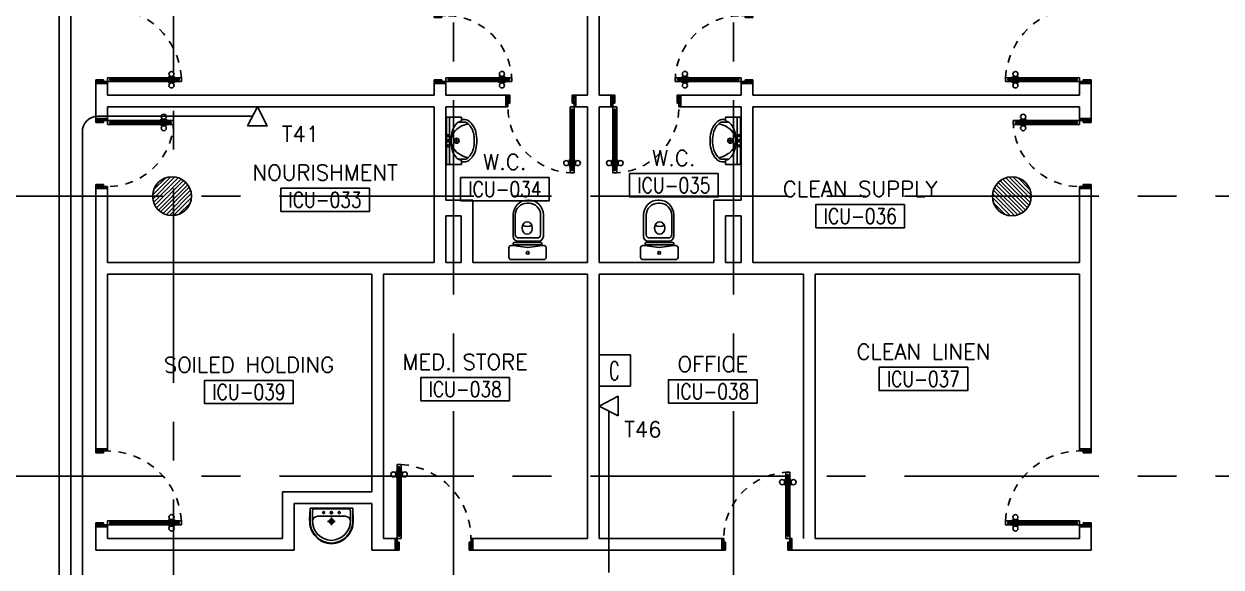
# Model space of a CAD drawing. Extents: x 0 to 92.2, y -1.4 to 78.1.
# Drawn here: x 61.41 to 76.8, y 15.1 to 22.09 of the extents above; entities that cross this region are included whole.
import ezdxf
from ezdxf.enums import TextEntityAlignment as Align

# ---------------------------------------------------------------- set-up
doc = ezdxf.new("R2010")
doc.units = 0
doc.header["$MEASUREMENT"] = 0
for name, pattern in [('CENTERX2', [4, 2.5, -0.5, 0.5, -0.5]), ('DASHED', [0.75, 0.5, -0.25]), ('HIDDEN', [0.375, 0.25, -0.125])]:
    doc.linetypes.add(name, pattern=pattern)
for name, color, linetype in [('AXES', 11, 'CENTERX2'), ('DOOR', 11, 'CONTINUOUS'), ('E-CO', 6, 'CONTINUOUS'), ('E-TEL', 4, 'CONTINUOUS'), ('E-TEXT', 2, 'CONTINUOUS'), ('E-WIRE', 4, 'CONTINUOUS'), ('FIX', 11, 'CONTINUOUS'), ('HAT', 11, 'CONTINUOUS'), ('RM-BOX', 11, 'CONTINUOUS'), ('RM-NAME', 11, 'CONTINUOUS'), ('RM-NO', 11, 'CONTINUOUS'), ('SUNI-FUR', 11, 'CONTINUOUS'), ('WALL', 11, 'CONTINUOUS')]:
    doc.layers.add(name, color=color, linetype=linetype)
doc.styles.add('ROMANS', font='ROMANS.shx', dxfattribs={"width": 0.6})
doc.styles.get("Standard").update_dxf_attribs({"font": 'TXT.shx'})

# ---------------------------------------------------------------- blocks, each defined once
blk = doc.blocks.new('DOOR90')
at = {"layer": 'DOOR', "color": 0, "linetype": 'BYBLOCK'}
for p, q in [((-150, 0), (-150, -25)), ((-150, 0), (0, 0)), ((0, -50), (0, 0)), ((-1000, -25), (-1000, -75)), ((-1000, -75), (-1000, -25)), ((-950, -25), (-1000, -25)), ((-950, -75), (-1000, -75)), ((-970, -42), (-970, -58)), ((-950, -42), (-970, -42)), ((-950, -58), (-970, -58)), ((-950, -25), (-950, -42)), ((-950, -58), (-950, -75)), ((-918, -25), (-918, -18)), ((-828, -18), (-918, -18)), ((-918, -75), (-918, -82)), ((-828, -82), (-918, -82)), ((-905, -18), (-905, -9)), ((-905, -9), (-840, -9)), ((-905, -18), (-840, -18)), ((-905, -82), (-905, -91)), ((-905, -82), (-840, -82)), ((-905, -91), (-840, -91)), ((-840, -18), (-840, -9)), ((-840, -82), (-840, -91)), ((-828, -25), (-828, -18)), ((-828, -75), (-828, -82)), ((-200, -42), (-200, -25)), ((-200, -25), (-150, -25)), ((-180, -42), (-200, -42)), ((-200, -75), (-200, -58)), ((-200, -58), (-180, -58)), ((-150, -75), (-200, -75)), ((-180, -58), (-180, -42)), ((-150, -75), (-150, -25)), ((-150, -25), (-100, -25)), ((-100, -25), (-100, -50)), ((-100, -50), (0, -50)), ((-150, -900), (-150, -875)), ((-150, -875), (-100, -875)), ((0, -900), (-150, -900)), ((-150, -900), (0, -900)), ((-100, -850), (0, -850)), ((-100, -875), (-100, -850)), ((0, -850), (0, -900))]:
    blk.add_line(p, q, dxfattribs=at)
at = {"layer": 'DOOR', "color": 9, "linetype": 'BYBLOCK'}
for p, q in [((0, -50), (-114, 0)), ((0, -50), (-40, 0)), ((0, -50), (-100, -37)), ((0, -850), (-114, -900)), ((0, -850), (-100, -863)), ((0, -850), (-40, -900))]:
    blk.add_line(p, q, dxfattribs=at)
at = {"layer": 'DOOR', "linetype": 'BYBLOCK'}
for p, q in [((-200, -25), (-950, -25)), ((-200, -42), (-950, -42)), ((-200, -58), (-950, -58)), ((-950, -75), (-200, -75))]:
    blk.add_line(p, q, dxfattribs=at)
at = {"layer": 'DOOR', "color": 0, "linetype": 'BYBLOCK'}
for centre in [(-873, 24), (-873, -124)]:
    blk.add_circle(centre, 32.4, dxfattribs=at)
at = {"layer": 'DOOR', "color": 9, "linetype": 'BYBLOCK'}
for centre, radius, start, end in [((0, -50), 154, 161.1053, 166.2858), ((0, -50), 134, 158.1598, 169.28), ((0, -50), 94.4, 148.0182, 180), ((0, -50), 74.4, 137.7764, 180), ((0, -50), 114, 154.0838, 167.3774), ((0, -50), 54.4, 113.2074, 180), ((0, -50), 34.4, 90, 180), ((0, -50), 14.4, 90, 180), ((0, -850), 154, 193.7142, 198.8947), ((0, -850), 134, 190.72, 201.8402), ((0, -850), 94.4, 180, 211.9818), ((0, -850), 74.4, 180, 222.2236), ((0, -850), 54.4, 180, 246.7926), ((0, -850), 34.4, 180, 270), ((0, -850), 14.4, 180, 270)]:
    blk.add_arc(centre, radius, start, end, dxfattribs=at)
at = {"layer": 'DOOR', "linetype": 'HIDDEN', "ltscale": 0.5}
blk.add_arc((-150, -25), 850, 180, 270, dxfattribs=at)
blk = doc.blocks.new('3')
at = {"layer": 'FIX', "linetype": 'CONTINUOUS'}
for p, q in [((-0.304, -0.192), (-0.304, 0)), ((-0.304, 0), (0.304, 0)), ((0.304, 0), (0.304, -0.192)), ((-0.304, -0.039), (0.304, -0.039)), ((-0.239, -0.15), (-0.254, -0.192)), ((-0.239, -0.15), (-0.239, -0.228)), ((-0.032, -0.13), (0.032, -0.13)), ((-0.016, -0.021), (0.015, -0.021)), ((0, -0.005), (0, -0.037)), ((0, -0.098), (0, -0.162)), ((0.254, -0.192), (0.239, -0.15)), ((0.239, -0.228), (0.239, -0.15)), ((-0.254, -0.192), (-0.304, -0.192)), ((-0.271, -0.192), (-0.271, -0.228)), ((0.304, -0.192), (0.254, -0.192)), ((0.271, -0.228), (0.271, -0.192))]:
    blk.add_line(p, q, dxfattribs=at)
for centre, radius in [((-0.065, -0.021), 0.0124), ((0, -0.13), 0.0325), ((0, -0.021), 0.0155), ((0.065, -0.021), 0.0124)]:
    blk.add_circle(centre, radius, dxfattribs=at)
for centre, radius, start, end in [((-0.085, -0.267), 0.193, 117.0377, 142.6695), ((0.104, -0.343), 0.328, 144.0392, 163.2739), ((-0.034, -0.367), 0.306, 101.9363, 117.0377), ((0.04, -0.297), 0.25, 119.7236, 144.0392), ((0, -0.527), 0.469, 90, 101.9363), ((-0.003, -0.228), 0.168, 88.8322, 118.5559), ((0.008, -0.528), 0.47, 79.0105, 90.9468), ((0.012, -0.189), 0.13, 60.5546, 95.1464), ((-0.054, -0.312), 0.27, 36.9422, 61.2578), ((0.028, -0.365), 0.307, 61.8122, 76.9135), ((-0.104, -0.343), 0.328, 16.7261, 35.9608), ((0.085, -0.267), 0.193, 37.3305, 62.9623), ((-0.171, -0.228), 0.101, 180, 214.673), ((-0.089, -0.171), 0.2, 214.673, 239.0867), ((-0.171, -0.228), 0.068, 180, 214.673), ((-0.089, -0.171), 0.167, 214.673, 239.0867), ((0.204, -0.373), 0.433, 163.2739, 167.2641), ((0.083, -0.16), 0.18, 300.9133, 325.327), ((0.083, -0.16), 0.212, 300.9133, 325.327), ((-0.204, -0.373), 0.433, 12.625, 16.7261), ((0.187, -0.234), 0.0525, 326.7916, 6.9107), ((0.191, -0.235), 0.0807, 325.327, 5.4461), ((-0.035, -0.081), 0.305, 239.0867, 256.0699), ((-0.035, -0.081), 0.272, 239.0867, 256.0699), ((0, 0.062), 0.452, 256.0699, 270), ((0, 0.062), 0.419, 256.0699, 270), ((0, 0.062), 0.419, 270, 283.9301), ((0, 0.062), 0.452, 270, 283.9301), ((0.035, -0.081), 0.272, 283.9301, 300.9133), ((0.035, -0.081), 0.305, 283.9301, 300.9133)]:
    blk.add_arc(centre, radius, start, end, dxfattribs=at)
blk = doc.blocks.new('2')
at = {"layer": 'FIX', "linetype": 'CONTINUOUS'}
for p, q in [((0.014, 0.724), (-0.005, 0.724)), ((0.014, 0.765), (0.004, 0.765)), ((-0.185, 0.576), (-0.185, 0.3)), ((-0.159, 0.57), (-0.159, 0.32)), ((-0.005, 0.487), (-0.029, 0.481)), ((0.019, 0.481), (-0.005, 0.487)), ((0.168, 0.32), (0.168, 0.57)), ((0.203, 0.3), (0.203, 0.576)), ((-0.065, 0.438), (-0.07, 0.406)), ((-0.07, 0.406), (-0.065, 0.375)), ((-0.029, 0.331), (-0.005, 0.326)), ((-0.005, 0.326), (0.019, 0.331)), ((0.06, 0.406), (0.055, 0.438)), ((0.057, 0.377), (0.06, 0.406)), ((-0.211, 0.18), (-0.17, 0.18)), ((-0.186, 0.199), (-0.186, 0.208)), ((-0.176, 0.218), (0.172, 0.218)), ((0.172, 0.189), (-0.176, 0.189)), ((-0.122, 0.237), (0.009, 0.237)), ((-0.113, 0.279), (0.008, 0.279)), ((0.001, 0.279), (0.123, 0.279)), ((0.008, 0.279), (0.001, 0.279)), ((0.009, 0.237), (0.14, 0.237)), ((0.174, 0.18), (0.211, 0.18)), ((0.174, 0.18), (0.174, 0.18)), ((0.182, 0.208), (0.182, 0.199)), ((-0.241, 0.03), (-0.241, 0.15)), ((0.211, 0), (-0.211, 0)), ((0.241, 0.15), (0.241, 0.03))]:
    blk.add_line(p, q, dxfattribs=at)
blk.add_circle((0.002, 0.087), 0.0184, dxfattribs=at)
for centre, radius, start, end in [((0.004, 0.576), 0.189, 90, 180), ((-0.005, 0.57), 0.154, 90, 180), ((0.014, 0.576), 0.189, 0, 90), ((0.014, 0.57), 0.154, 0, 90), ((0.013, 0.412), 0.082, 141.0758, 161.504), ((0.002, 0.421), 0.0682, 117.1532, 141.0758), ((-0.012, 0.421), 0.0682, 38.9242, 62.8468), ((-0.023, 0.412), 0.082, 18.496, 38.9242), ((-0.116, 0.322), 0.0432, 183.5129, 273.5129), ((0.013, 0.401), 0.082, 198.496, 218.9242), ((-0.007, 0.537), 0.112, 239.4234, 302.9162), ((0.002, 0.392), 0.0682, 218.9242, 242.8468), ((-0.012, 0.392), 0.0682, 297.1532, 321.0758), ((-0.029, 0.406), 0.0901, 321.0758, 341.504), ((0.125, 0.322), 0.0432, 266.4871, 356.4871), ((-0.211, 0.15), 0.03, 90, 180), ((-0.176, 0.208), 0.01, 90, 180), ((-0.176, 0.199), 0.01, 180, 270), ((-0.122, 0.3), 0.063, 180, 270), ((-0.201, -0.252), 0.433, 79.7535, 85.8109), ((0.075, 1.126), 0.973, 258.1938, 265.7347), ((-0.07, 1.126), 0.973, 274.2653, 281.8062), ((0.206, -0.252), 0.433, 94.1891, 100.2465), ((0.14, 0.3), 0.063, 270, 0), ((0.172, 0.208), 0.01, 0, 90), ((0.172, 0.199), 0.01, 270, 0), ((0.211, 0.15), 0.03, 0, 90), ((-0.211, 0.03), 0.03, 180, 270), ((0.211, 0.03), 0.03, 270, 0)]:
    blk.add_arc(centre, radius, start, end, dxfattribs=at)
blk = doc.blocks.new('DOOR-10')
at = {"layer": 'DOOR', "color": 0, "linetype": 'BYBLOCK'}
for p, q in [((-26, 1100), (-76, 1100)), ((-76, 1100), (-26, 1100)), ((-76, 1050), (-76, 1100)), ((-26, 1050), (-26, 1100)), ((-83, 1005), (-92, 1005)), ((-92, 1005), (-92, 940)), ((-83, 940), (-92, 940)), ((-76, 1018), (-83, 1018)), ((-83, 928), (-83, 1018)), ((-83, 1005), (-83, 940)), ((-76, 928), (-83, 928)), ((-59, 1050), (-76, 1050)), ((-43, 1070), (-59, 1070)), ((-59, 1050), (-59, 1070)), ((-43, 1050), (-43, 1070)), ((-26, 1050), (-43, 1050)), ((-26, 1018), (-18, 1018)), ((-26, 928), (-18, 928)), ((-18, 928), (-18, 1018)), ((-18, 1005), (-9, 1005)), ((-18, 1005), (-18, 940)), ((-18, 940), (-9, 940)), ((-9, 1005), (-9, 940)), ((-76, 200), (-59, 200)), ((-76, 150), (-76, 200)), ((-59, 200), (-59, 180)), ((-59, 180), (-43, 180)), ((-43, 200), (-26, 200)), ((-43, 180), (-43, 200)), ((-26, 200), (-26, 150)), ((-1001, 0), (-1001, 150)), ((-1001, 150), (-976, 150)), ((-1001, 150), (-1001, 0)), ((-951, 0), (-1001, 0)), ((-976, 150), (-976, 100)), ((-976, 100), (-951, 100)), ((-951, 100), (-951, 0)), ((-76, 150), (-26, 150)), ((-51, 100), (-51, 0)), ((-26, 100), (-51, 100)), ((-51, 0), (-1, 0)), ((-1, 150), (-26, 150)), ((-26, 150), (-26, 100))]:
    blk.add_line(p, q, dxfattribs=at)
at = {"layer": 'DOOR', "linetype": 'BYBLOCK'}
for p, q in [((-76, 1050), (-76, 200)), ((-59, 200), (-59, 1050)), ((-43, 200), (-43, 1050)), ((-26, 200), (-26, 1050))]:
    blk.add_line(p, q, dxfattribs=at)
at = {"layer": 'DOOR', "color": 9, "linetype": 'BYBLOCK'}
for p, q in [((-951, 0), (-1001, 114)), ((-951, 0), (-1001, 40)), ((-951, 0), (-964, 100)), ((-51, 0), (-1, 114)), ((-51, 0), (-37, 100)), ((-51, 0), (-1, 40)), ((-1, 0), (-1, 150))]:
    blk.add_line(p, q, dxfattribs=at)
at = {"layer": 'DOOR', "color": 0, "linetype": 'BYBLOCK'}
for centre in [(-124, 973), (23, 973)]:
    blk.add_circle(centre, 32.4, dxfattribs=at)
at = {"layer": 'DOOR', "linetype": 'HIDDEN', "ltscale": 0.5}
blk.add_arc((-23, 149), 952, 93.1482, 179.9482, dxfattribs=at)
at = {"layer": 'DOOR', "color": 9, "linetype": 'BYBLOCK'}
for centre, radius, start, end in [((-951, 0), 154, 103.7142, 108.8947), ((-951, 0), 134, 100.72, 111.8402), ((-951, 0), 94.4, 90, 121.9818), ((-951, 0), 74.4, 90, 132.2236), ((-951, 0), 54.4, 90, 156.7926), ((-951, 0), 34.4, 90, 180), ((-951, 0), 14.4, 90, 180), ((-51, 0), 94.4, 58.0182, 90), ((-51, 0), 74.4, 47.7764, 90), ((-51, 0), 54.4, 23.2074, 90), ((-51, 0), 34.4, 0, 90), ((-51, 0), 14.4, 0, 90), ((-51, 0), 134, 68.1598, 79.28), ((-51, 0), 114, 64.0838, 77.3774), ((-51, 0), 154, 71.1053, 76.2858)]:
    blk.add_arc(centre, radius, start, end, dxfattribs=at)
blk = doc.blocks.new('RM1')
at = {"layer": 'RM-BOX'}
blk.add_lwpolyline([(570, -200), (-570, -200), (-570, -500), (570, -500)], close=True, dxfattribs=at)
at = {"layer": 'RM-NAME', "style": 'ROMANS'}
blk.add_attdef('ROOMNAME1', text='', height=200, dxfattribs=at).set_placement((0, 324), align=Align.MIDDLE)
blk = doc.blocks.new('LAV1')
at = {"layer": 'FIX', "linetype": 'BYBLOCK', "ltscale": 0.3}
for p, q in [((-280, 210), (-275, 50)), ((-245, 210), (-245, 85)), ((245, 210), (245, 85)), ((280, 210), (275, 50)), ((0, 60), (-220, 60)), ((0, 60), (220, 60))]:
    blk.add_line(p, q, dxfattribs=at)
at = {"layer": 'FIX', "linetype": 'CONTINUOUS'}
for p, q in [((-275, 210), (-275, 50)), ((0, 155), (-181, 155)), ((0, 155), (181, 155)), ((275, 210), (275, 50)), ((0, 50), (-275, 50)), ((0, 50), (-252, 50)), ((0, 50), (252, 50)), ((0, 50), (275, 50))]:
    blk.add_line(p, q, dxfattribs=at)
at = {"layer": 'FIX', "linetype": 'DASHED', "ltscale": 0.05}
for p, q in [((50, 220), (-50, 220)), ((0, 170), (0, 270)), ((0, 170), (0, 270))]:
    blk.add_line(p, q, dxfattribs=at)
at = {"layer": 'FIX'}
for p, q in [((16, 107), (-15, 107)), ((0, 92), (0, 123))]:
    blk.add_line(p, q, dxfattribs=at)
for centre, radius in [((0, 220), 29.5), ((0, 220), 22.5), ((0, 107), 15.5)]:
    blk.add_circle(centre, radius, dxfattribs=at)
at = {"layer": 'FIX', "linetype": 'HIDDEN', "ltscale": 0.05}
for centre in [(-100, 107), (100, 107)]:
    blk.add_circle(centre, 12.4, dxfattribs=at)
at = {"layer": 'FIX', "linetype": 'BYBLOCK', "ltscale": 0.3}
for centre, radius, start, end in [((7, 220), 287, 91.3776, 182.0064), ((-7, 220), 287, 357.9936, 88.6224), ((-220, 85), 24.9, 179.7021, 269.9486), ((220, 85), 24.9, 270.0514, 0.2979)]:
    blk.add_arc(centre, radius, start, end, dxfattribs=at)
at = {"layer": 'FIX', "linetype": 'CONTINUOUS'}
for centre, radius, start, end in [((8, 217), 283, 91.6988, 181.351), ((8, 212), 253, 91.7328, 180.4884), ((-8, 217), 283, 358.649, 88.3012), ((-8, 212), 253, 359.5116, 88.2672), ((-179, 222), 66.9, 190.2006, 268.0786), ((179, 222), 66.9, 271.9214, 349.7994)]:
    blk.add_arc(centre, radius, start, end, dxfattribs=at)

msp = doc.modelspace()

# ---------------------------------------------------------------- hatches: boundary and pattern name
at = {"layer": 'HAT'}
h = msp.add_hatch(dxfattribs=at)
h.set_pattern_fill('ANSI31', color=256, scale=0.3, style=0)
h.set_pattern_definition([(45, (2.072397, -23.76219), (-0.026516504, 0.026516504), [])])
h.paths.add_polyline_path([(63.0627, 19.8723), (63.3127, 19.8723), (63.3127, 20.1223, 0.4142136)])
h.paths.add_polyline_path([(63.3127, 20.1223), (63.3127, 19.8723), (63.5627, 19.8723, 0.4142136)])
h.paths.add_polyline_path([(63.5627, 19.8723), (63.3127, 19.8723), (63.3127, 19.6223, 0.4142136)])
h.paths.add_polyline_path([(63.3127, 19.8723), (63.0627, 19.8723, 0.4142136), (63.3127, 19.6223)])
h = msp.add_hatch(dxfattribs=at)
h.set_pattern_fill('ANSI31', color=256, scale=0.3, style=0)
h.set_pattern_definition([(135, (135.354096, -23.7633), (0.026516504, 0.026516504), [])])
h.paths.add_polyline_path([(74.3638, 19.8711), (74.1138, 19.8711), (74.1138, 20.1211, -0.4142136)])
h.paths.add_polyline_path([(74.1138, 20.1211), (74.1138, 19.8711), (73.8638, 19.8711, -0.4142136)])
h.paths.add_polyline_path([(73.8638, 19.8711), (74.1138, 19.8711), (74.1138, 19.6211, -0.4142136)])
h.paths.add_polyline_path([(74.1138, 19.8711), (74.3638, 19.8711, -0.4142136), (74.1138, 19.6211)])

# ---------------------------------------------------------------- linework, layer by layer
at = {"layer": 'AXES'}
for p, q in [((66.9327, -1.3931), (66.9327, 77.4195)), ((66.9327, -1.3931), (66.9327, 77.4195)), ((70.5327, -1.3931), (70.5327, 77.4195)), ((70.5327, -1.3931), (70.5327, 77.4195)), ((63.3327, 5.4711), (63.3327, 64.2911)), ((0.6927, 19.8711), (68.7327, 19.8711)), ((68.7327, 19.8711), (84.9327, 19.8711)), ((0.6927, 16.2711), (68.7327, 16.2711)), ((68.7327, 16.2711), (84.686, 16.2711))]:
    msp.add_line(p, q, dxfattribs=at)
at = {"layer": 'E-CO', "color": 4}
msp.add_lwpolyline([(69.2077, 17.8308), (68.8077, 17.8308), (68.8077, 17.4308), (69.2077, 17.4308)], close=True, dxfattribs=at)
at = {"layer": 'E-TEL', "color": 4}
for points in [[(64.2838, 20.779), (64.5364, 20.779), (64.4101, 21.0211), (64.4101, 21.0211)], [(69.0499, 17.046), (69.0499, 17.2986), (68.8077, 17.1723), (68.8077, 17.1723)]]:
    msp.add_lwpolyline(points, close=True, dxfattribs=at)
at = {"layer": 'E-WIRE', "linetype": 'BYBLOCK', "ltscale": 0.3}
for p, q in [((61.8588, 25.4056), (61.8588, 14.5828)), ((62.0088, 25.5556), (62.0088, 14.7328)), ((64.347, 20.9001), (62.3588, 20.9001)), ((62.1588, 20.7001), (62.1588, 14.8828)), ((68.9288, 17.1092), (68.9288, 15.0328))]:
    msp.add_line(p, q, dxfattribs=at)
msp.add_arc((62.3588, 20.7001), 0.2, 90, 180, dxfattribs=at)
at = {"layer": 'WALL'}
for p, q in [((68.6577, 21.1711), (68.6577, 24.5711)), ((68.8077, 21.1711), (68.8077, 24.5711)), ((62.3327, 21.3211), (62.4827, 21.3211)), ((62.3327, 21.3211), (62.3327, 20.8711)), ((62.4827, 21.3211), (62.4827, 21.1711)), ((66.6827, 21.3211), (66.8327, 21.3211)), ((66.6827, 21.3211), (66.6827, 21.1711)), ((66.8327, 21.1711), (66.8327, 21.3211)), ((66.8327, 21.3211), (66.8327, 21.1711)), ((70.6327, 21.1711), (70.6327, 21.3211)), ((70.7827, 21.3211), (70.6327, 21.3211)), ((70.6327, 21.3211), (70.6327, 21.1711)), ((70.7827, 21.3211), (70.7827, 21.1711)), ((74.9827, 21.1711), (74.9827, 21.3211)), ((75.1327, 21.3211), (74.9827, 21.3211)), ((75.1327, 21.3211), (75.1327, 20.8711)), ((66.6827, 21.1711), (62.4827, 21.1711)), ((67.6077, 21.1711), (66.8327, 21.1711)), ((67.6077, 21.0211), (67.6077, 21.1711)), ((67.6077, 21.0211), (67.6077, 21.1711)), ((68.5077, 21.0211), (68.5077, 21.1711)), ((68.6577, 21.1711), (68.5077, 21.1711)), ((68.5077, 21.0211), (68.5077, 21.1711)), ((68.9577, 21.1711), (68.8077, 21.1711)), ((68.9577, 21.0211), (68.9577, 21.1711)), ((69.8577, 21.0211), (69.8577, 21.1711)), ((70.6327, 21.1711), (69.8577, 21.1711)), ((74.9827, 21.1711), (70.7827, 21.1711)), ((66.6827, 21.0211), (62.4827, 21.0211)), ((62.4827, 21.0211), (62.4827, 20.8711)), ((66.6827, 21.0211), (66.6827, 19.0211)), ((66.8327, 21.0211), (66.8327, 19.8211)), ((67.6077, 21.0211), (66.8327, 21.0211)), ((68.6577, 21.0211), (68.5077, 21.0211)), ((68.6577, 19.0211), (68.6577, 21.0211)), ((68.9577, 21.0211), (68.8077, 21.0211)), ((68.8077, 19.0211), (68.8077, 21.0211)), ((70.6327, 21.0211), (69.8577, 21.0211)), ((70.6327, 21.0211), (70.6327, 19.8211)), ((74.9827, 21.0211), (70.7827, 21.0211)), ((70.7827, 21.0211), (70.7827, 19.0211)), ((74.9827, 20.8711), (74.9827, 21.0211)), ((62.3327, 20.8711), (62.4827, 20.8711)), ((75.1327, 20.8711), (74.9827, 20.8711)), ((62.3327, 19.9711), (62.4827, 19.9711)), ((62.3327, 19.9711), (62.3327, 16.6211)), ((62.4827, 19.9711), (62.4827, 19.0211)), ((75.1327, 19.9711), (74.9827, 19.9711)), ((74.9827, 19.0211), (74.9827, 19.9711)), ((75.1327, 19.9711), (75.1327, 16.6211)), ((66.8327, 19.8211), (67.1827, 19.8211)), ((67.1827, 19.0211), (67.1827, 19.8211)), ((70.2827, 19.0211), (70.2827, 19.8211)), ((70.2827, 19.8211), (70.6327, 19.8211)), ((66.8327, 19.6211), (66.8327, 19.0211)), ((66.8327, 19.6211), (67.0327, 19.6211)), ((67.0327, 19.0211), (67.0327, 19.6211)), ((70.4327, 19.0211), (70.4327, 19.6211)), ((70.4327, 19.6211), (70.6327, 19.6211)), ((70.6327, 19.6211), (70.6327, 19.0211)), ((66.6827, 19.0211), (62.4827, 19.0211)), ((67.0327, 19.0211), (66.8327, 19.0211)), ((68.6577, 19.0211), (67.1827, 19.0211)), ((70.2827, 19.0211), (68.8077, 19.0211)), ((70.6327, 19.0211), (70.4327, 19.0211)), ((74.9827, 19.0211), (70.7827, 19.0211)), ((65.8827, 18.8711), (62.4827, 18.8711)), ((62.4827, 18.8711), (62.4827, 16.6211)), ((65.8827, 16.0711), (65.8827, 18.8711)), ((66.0327, 15.4711), (66.0327, 18.8711)), ((68.6577, 18.8711), (66.0327, 18.8711)), ((68.6577, 15.4711), (68.6577, 18.8711)), ((71.4327, 18.8711), (68.8077, 18.8711)), ((68.8077, 15.4711), (68.8077, 18.8711)), ((71.4327, 15.4711), (71.4327, 18.8711)), ((74.9827, 18.8711), (71.5827, 18.8711)), ((71.5827, 15.4711), (71.5827, 18.8711)), ((74.9827, 16.6211), (74.9827, 18.8711)), ((62.4827, 16.6211), (62.3327, 16.6211)), ((75.1327, 16.6211), (74.9827, 16.6211)), ((64.7327, 15.4711), (64.7327, 16.0711)), ((65.8827, 16.0711), (64.7327, 16.0711)), ((64.8827, 15.3211), (64.8827, 15.9211)), ((65.8827, 15.9211), (64.8827, 15.9211)), ((65.8827, 15.3211), (65.8827, 15.9211)), ((62.4827, 15.6211), (62.3327, 15.6211)), ((62.3327, 15.6211), (62.3327, 15.3211)), ((62.4827, 15.6211), (62.4827, 15.4711)), ((74.9827, 15.4711), (74.9827, 15.6211)), ((75.1327, 15.6211), (74.9827, 15.6211)), ((75.1327, 15.6211), (75.1327, 15.3211)), ((64.7327, 15.4711), (62.4827, 15.4711)), ((66.1827, 15.4711), (66.0327, 15.4711)), ((66.1827, 15.3211), (66.1827, 15.4711)), ((67.1827, 15.3211), (67.1827, 15.4711)), ((68.6577, 15.4711), (67.1827, 15.4711)), ((70.3827, 15.4711), (68.8077, 15.4711)), ((70.3827, 15.3211), (70.3827, 15.4711)), ((71.2827, 15.3211), (71.2827, 15.4711)), ((71.4327, 15.4711), (71.4327, 15.4711)), ((74.9827, 15.4711), (71.5827, 15.4711)), ((64.8827, 15.3211), (62.3327, 15.3211)), ((66.1827, 15.3211), (65.8827, 15.3211)), ((70.3827, 15.3211), (67.1827, 15.3211)), ((75.1327, 15.3211), (71.2827, 15.3211))]:
    msp.add_line(p, q, dxfattribs=at)
for centre in [(63.3127, 19.8723), (74.1138, 19.8711)]:
    msp.add_circle(centre, 0.25, dxfattribs=at)

# ---------------------------------------------------------------- block references
at = {"layer": 'DOOR', "color": 0, "linetype": 'BYBLOCK', "ltscale": 0.3, "yscale": 0.001, "zscale": 0.001}
for p, xscale, rotation in [((62.3327, 21.3204), 0.001, 270), ((75.1327, 21.3204), -0.001, 90), ((62.3327, 15.6204), 0.001, 270), ((75.1327, 15.6204), -0.001, 90.00000000833765)]:
    msp.add_blockref('DOOR-10', p, dxfattribs=dict(at, xscale=xscale, rotation=rotation))
at = {"layer": 'DOOR', "color": 0, "linetype": 'BYBLOCK', "yscale": 0.001, "zscale": 0.001}
for p, xscale, rotation in [((66.6827, 21.3211), 0.001, 180), ((70.7827, 21.3211), -0.001, 180), ((68.5077, 21.1711), -0.001, 270), ((68.9577, 21.1711), 0.001, 90)]:
    msp.add_blockref('DOOR90', p, dxfattribs=dict(at, xscale=xscale, rotation=rotation))
for p, xscale in [((62.3327, 20.8711), -0.001), ((75.1327, 20.8711), 0.001)]:
    msp.add_blockref('DOOR90', p, dxfattribs=dict(at, xscale=xscale))
at = {"layer": 'DOOR', "color": 0, "linetype": 'BYBLOCK', "ltscale": 0.3, "xscale": -0.001, "yscale": 0.001, "zscale": 0.001}
msp.add_blockref('DOOR-10', (66.182, 15.3211), dxfattribs=at)
at = {"layer": 'FIX', "xscale": -0.001, "yscale": 0.001, "zscale": 0.001, "rotation": 180}
msp.add_blockref('LAV1', (65.3626, 15.9099), dxfattribs=at)
at = {"layer": 'RM-NAME'}
ref = msp.add_blockref('RM1', (67.5946, 20.3129), dxfattribs=dict(at, xscale=0.001, yscale=0.001, zscale=0.001))
ref.add_attrib('ROOMNO', 'ICU-034', dxfattribs={"layer": 'RM-NO', "height": 0.2, "style": 'ROMANS', "width": 0.8}).set_placement((67.5946, 19.9629), align=Align.MIDDLE)
ref.add_attrib('ROOMNAME2', 'W.C.', dxfattribs={"height": 0.2, "style": 'ROMANS'}).set_placement((67.5946, 20.3129), align=Align.MIDDLE)
ref = msp.add_blockref('RM1', (69.7683, 20.3629), dxfattribs=dict(at, xscale=0.001, yscale=0.001, zscale=0.001))
ref.add_attrib('ROOMNO', 'ICU-035', dxfattribs={"layer": 'RM-NO', "height": 0.2, "style": 'ROMANS', "width": 0.8}).set_placement((69.7683, 20.0129), align=Align.MIDDLE)
ref.add_attrib('ROOMNAME2', 'W.C.', dxfattribs={"height": 0.2, "style": 'ROMANS'}).set_placement((69.7683, 20.3629), align=Align.MIDDLE)
ref = msp.add_blockref('RM1', (65.2805, 20.1757), dxfattribs=dict(at, xscale=0.001, yscale=0.001, zscale=0.001))
ref.add_attrib('ROOMNO', 'ICU-033', dxfattribs={"layer": 'RM-NO', "height": 0.2, "style": 'ROMANS', "width": 0.8}).set_placement((65.2805, 19.8257), align=Align.MIDDLE)
ref.add_attrib('ROOMNAME2', 'NOURISHMENT', dxfattribs={"height": 0.2, "style": 'ROMANS'}).set_placement((65.2805, 20.1757), align=Align.MIDDLE)
ref = msp.add_blockref('RM1', (72.1647, 19.9664), dxfattribs=dict(at, xscale=0.001, yscale=0.001, zscale=0.001))
ref.add_attrib('ROOMNO', 'ICU-036', dxfattribs={"layer": 'RM-NO', "height": 0.2, "style": 'ROMANS', "width": 0.8}).set_placement((72.1647, 19.6164), align=Align.MIDDLE)
ref.add_attrib('ROOMNAME2', 'CLEAN SUPPLY', dxfattribs={"height": 0.2, "style": 'ROMANS'}).set_placement((72.1647, 19.9664), align=Align.MIDDLE)
ref = msp.add_blockref('RM1', (72.9765, 17.8717), dxfattribs=dict(at, xscale=0.001, yscale=0.001, zscale=0.001))
ref.add_attrib('ROOMNO', 'ICU-037', dxfattribs={"layer": 'RM-NO', "height": 0.2, "style": 'ROMANS', "width": 0.8}).set_placement((72.9765, 17.5217), align=Align.MIDDLE)
ref.add_attrib('ROOMNAME2', 'CLEAN LINEN', dxfattribs={"height": 0.2, "style": 'ROMANS'}).set_placement((72.9765, 17.8717), align=Align.MIDDLE)
ref = msp.add_blockref('RM1', (64.3021, 17.7039), dxfattribs=dict(at, xscale=0.001, yscale=0.001, zscale=0.001))
ref.add_attrib('ROOMNO', 'ICU-039', dxfattribs={"layer": 'RM-NO', "height": 0.2, "style": 'ROMANS', "width": 0.8}).set_placement((64.3021, 17.3539), align=Align.MIDDLE)
ref.add_attrib('ROOMNAME2', 'SOILED HOLDING', dxfattribs={"height": 0.2, "style": 'ROMANS'}).set_placement((64.3021, 17.7039), align=Align.MIDDLE)
ref = msp.add_blockref('RM1', (67.0838, 17.7404), dxfattribs=dict(at, xscale=0.001, yscale=0.001, zscale=0.001))
ref.add_attrib('ROOMNO', 'ICU-038', dxfattribs={"layer": 'RM-NO', "height": 0.2, "style": 'ROMANS', "width": 0.8}).set_placement((67.0838, 17.3904), align=Align.MIDDLE)
ref.add_attrib('ROOMNAME2', 'MED. STORE', dxfattribs={"height": 0.2, "style": 'ROMANS'}).set_placement((67.0838, 17.7404), align=Align.MIDDLE)
ref = msp.add_blockref('RM1', (70.2667, 17.7112), dxfattribs=dict(at, xscale=0.001, yscale=0.001, zscale=0.001))
ref.add_attrib('ROOMNO', 'ICU-038', dxfattribs={"layer": 'RM-NO', "height": 0.2, "style": 'ROMANS', "width": 0.8}).set_placement((70.2667, 17.3612), align=Align.MIDDLE)
ref.add_attrib('ROOMNAME2', 'OFFICE', dxfattribs={"height": 0.2, "style": 'ROMANS'}).set_placement((70.2667, 17.7112), align=Align.MIDDLE)
at = {"layer": 'SUNI-FUR', "rotation": 90}
msp.add_blockref('3', (66.8432, 20.586), dxfattribs=at)
at = {"layer": 'SUNI-FUR', "xscale": -1, "rotation": 270}
msp.add_blockref('3', (70.6222, 20.586), dxfattribs=at)
at = {"layer": 'SUNI-FUR'}
msp.add_blockref('2', (67.8855, 19.0577), dxfattribs=at)
at = {"layer": 'SUNI-FUR', "xscale": -1}
msp.add_blockref('2', (69.5799, 19.0577), dxfattribs=at)
at = {"layer": 'WALL', "xscale": 0.001, "yscale": 0.001, "zscale": 0.001, "rotation": 270}
msp.add_blockref('DOOR90', (71.2827, 15.3211), dxfattribs=at)

# ---------------------------------------------------------------- texts
at = {"layer": 'E-CO', "color": 2, "style": 'ROMANS', "width": 0.6}
msp.add_text('C', height=0.24, dxfattribs=at).set_placement((68.9361, 17.5081))
at = {"layer": 'E-TEXT', "color": 4}
for s, p in [('T41', (64.9634, 20.6739)), ('T46', (69.3684, 16.8724))]:
    msp.add_text(s, height=0.2, dxfattribs=at).set_placement(p, align=Align.MIDDLE)

doc.saveas('drawing.dxf')
